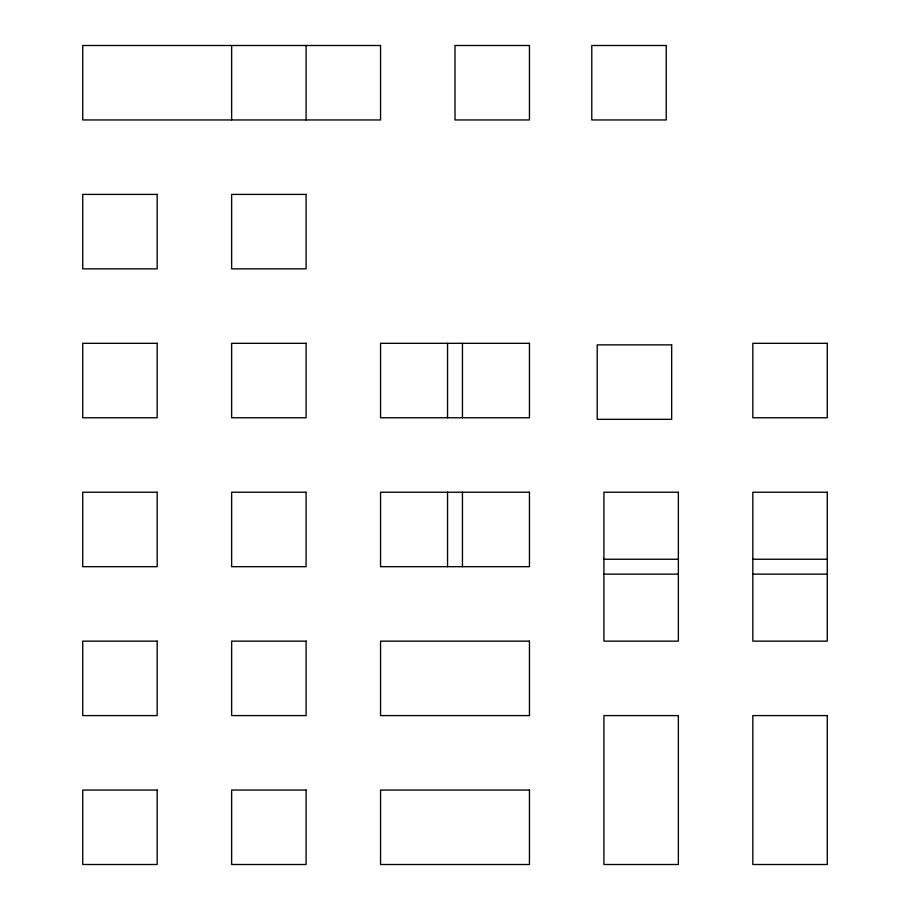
<?xml version="1.0" encoding="UTF-8"?>
<svg xmlns="http://www.w3.org/2000/svg" width="910" height="910" viewBox="0 0 910 910"><rect width="100%" height="100%" fill="white"/><g stroke="black" fill="none" stroke-linecap="round" stroke-linejoin="round"><path stroke-width="1.36" d="M603.91 559.24L678.36 559.24M752.82 559.24L827.27 559.24M603.91 574.13L678.36 574.13M752.82 574.13L827.27 574.13M462.451 343.32L462.451 417.77M462.451 492.23L462.451 566.68M447.549 343.32L447.549 417.77M447.549 492.23L447.549 566.68M306.09 45.5L306.09 119.949M231.64 45.5L231.64 119.949M380.551 45.5L82.73 45.5L82.73 119.949L380.551 119.949L380.551 45.5M529.449 45.5L455 45.5L455 119.949L529.449 119.949L529.449 45.5M666.234 45.5L591.784 45.5L591.784 119.949L666.234 119.949L666.234 45.5M157.18 194.41L82.73 194.41L82.73 268.86L157.18 268.86L157.18 194.41M306.09 194.41L231.64 194.41L231.64 268.86L306.09 268.86L306.09 194.41M157.18 343.32L82.73 343.32L82.73 417.77L157.18 417.77L157.18 343.32M306.09 343.32L231.64 343.32L231.64 417.77L306.09 417.77L306.09 343.32M529.449 343.32L380.551 343.32L380.551 417.77L529.449 417.77L529.449 343.32M827.27 343.32L752.82 343.32L752.82 417.77L827.27 417.77L827.27 343.32M671.671 344.879L597.21 344.879L597.21 419.339L671.671 419.339L671.671 344.879M157.18 492.23L82.73 492.23L82.73 566.68L157.18 566.68L157.18 492.23M306.09 492.23L231.64 492.23L231.64 566.68L306.09 566.68L306.09 492.23M529.449 492.23L380.551 492.23L380.551 566.68L529.449 566.68L529.449 492.23M678.36 492.23L603.91 492.23L603.91 641.14L678.36 641.14L678.36 492.23M827.27 492.23L752.82 492.23L752.82 641.14L827.27 641.14L827.27 492.23M157.18 641.14L82.73 641.14L82.73 715.59L157.18 715.59L157.18 641.14M306.09 641.14L231.64 641.14L231.64 715.59L306.09 715.59L306.09 641.14M529.449 641.14L380.551 641.14L380.551 715.59L529.449 715.59L529.449 641.14M678.36 715.59L603.91 715.59L603.91 864.5L678.36 864.5L678.36 715.59M827.27 715.59L752.82 715.59L752.82 864.5L827.27 864.5L827.27 715.59M157.18 790.051L82.73 790.051L82.73 864.5L157.18 864.5L157.18 790.051M306.09 790.051L231.64 790.051L231.64 864.5L306.09 864.5L306.09 790.051M529.449 790.051L380.551 790.051L380.551 864.5L529.449 864.5L529.449 790.051"/></g></svg>
